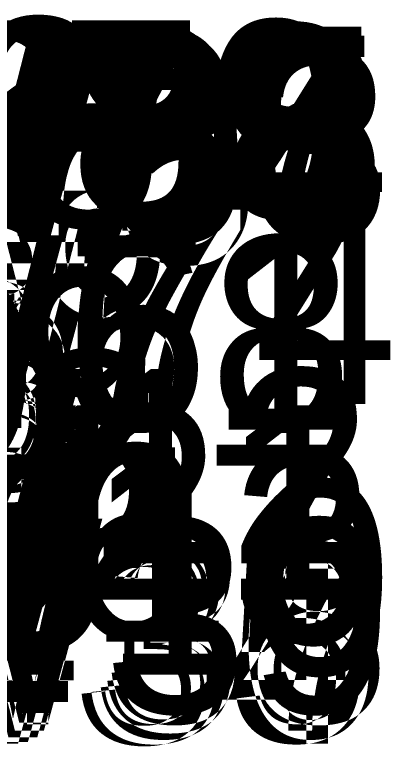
# Model space of a CAD drawing. Header units: inches. Extents: x 29 to 716, y 7 to 470.
# Drawn here: x 483.7 to 715.7, y 17.6 to 469.6 of the extents above; entities that cross this region are included whole.
import ezdxf

# ---------------------------------------------------------------- set-up
doc = ezdxf.new("R2010")
doc.units = ezdxf.units.IN
doc.header["$MEASUREMENT"] = 0

msp = doc.modelspace()

# ---------------------------------------------------------------- texts
at = {"layer": 'n1t'}
for s, p in [('W70', (359.4, 346.05, 99.94)), ('W68', (362.9, 212.77, 109.94)), ('W67', (359.39, 84.02, 99.94)), ('W75', (210.87, 77.78, 109.94)), ('W62', (194.85, 44.97, 99.94))]:
    msp.add_text(s, height=120, dxfattribs=at).set_placement(p)
at = {"layer": 'R1t'}
for s, p in [('R5', (370.03, 338.34, 116.5)), ('R7', (378.62, 278.08, 116.51)), ('R8', (370.9, 142.24, 116.5)), ('R1', (364.93, 108.24, 116.09))]:
    msp.add_text(s, height=120, dxfattribs=at).set_placement(p)
at = {"layer": 'R2t'}
msp.add_text('R9', height=120, dxfattribs=at).set_placement((366.77, 192.29, 239.36))
at = {"layer": 'W1t'}
for s, p in [('W69', (194.01, 344.27, 99.94)), ('W89', (365.8, 344.27, 137.94)), ('W88', (371.11, 343.72, 137.94)), ('W87', (375.8, 342.07, 137.94)), ('W86', (379.77, 339.62, 137.94)), ('W85', (382.86, 336.53, 137.94)), ('W84', (385.17, 332.85, 137.94)), ('W83', (386.52, 329.15, 137.94)), ('W15', (304.83, 316.03, 99.94)), ('W73', (186.33, 284.28, 99.94)), ('W74', (390.41, 229.09, 137.94)), ('W71', (362.9, 213.24, 116.69)), ('W12', (374.9, 130.73, 137.94)), ('W21', (370.46, 108.24, 137.94)), ('W13', (376.69, 82.24, 137.94)), ('W76', (212.62, 77.78, 116.69)), ('W10', (386.93, 61.9, 137.94)), ('W39', (386.93, 38.23, 137.94)), ('W38', (386, 32.21, 137.94)), ('W14', (194.86, 31.25, 137.94)), ('W36', (379.29, 23.22, 137.94)), ('W37', (383.34, 27.22, 137.94)), ('W34', (367.44, 19.29, 137.94)), ('W35', (373.53, 20.37, 137.94))]:
    msp.add_text(s, height=120, dxfattribs=at).set_placement(p)
at = {"layer": 'W2t'}
for s, p in [('W72', (212.65, 347.81, 225.13)), ('W16', (250.64, 284.28, 212.69)), ('W5', (362.9, 212.77, 236.4)), ('W59', (168.49, 188.25, 212.69)), ('W58', (174, 187.68, 212.69)), ('W57', (179.27, 185.96, 212.69)), ('W56', (184.07, 183.19, 212.69)), ('W55', (188.19, 179.49, 212.69)), ('W54', (191.44, 175, 212.69)), ('W53', (193.7, 169.94, 212.69)), ('W48', (194.73, 164.21, 212.69)), ('W60', (198.4, 121.24, 212.69)), ('W6', (277.12, 77.78, 236.44))]:
    msp.add_text(s, height=120, dxfattribs=at).set_placement(p)

doc.saveas('drawing.dxf')
